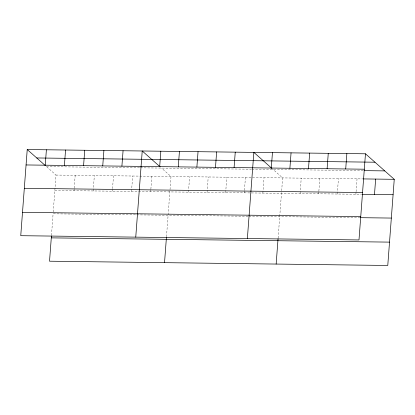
<?xml version="1.0" encoding="UTF-8"?>
<svg xmlns="http://www.w3.org/2000/svg" width="415" height="415" viewBox="0 0 415 415"><rect width="100%" height="100%" fill="white"/><g stroke="black" fill="none" stroke-linecap="round" stroke-linejoin="round"><path stroke-width="0.31" stroke-dasharray="2.08 1.56" d="M51.476 235.336L53.094 213.813L136.151 214.861M53.234 211.972L56.009 175.057L45.624 165.844M74.015 190.713L74.161 188.784M74.212 188.145L75.177 175.296M93.183 190.952L94.345 175.54M112.351 191.196L112.496 189.266M112.543 188.628L113.508 175.778M131.519 191.434L132.675 176.022M150.687 191.678L150.832 189.748M150.878 189.11L151.843 176.261M166.477 236.778L171.011 176.505L161.513 168.08M188.457 192.15L189.614 176.738M207.059 192.389L208.216 176.972M225.661 192.622L226.818 177.205M244.264 192.856L244.409 190.926M244.456 190.283L245.426 177.438M262.866 193.089L264.028 177.672M278.097 238.184L281.614 191.398M281.666 190.755L282.631 177.905L272.245 168.698M300.076 193.556L301.233 178.139M318.679 193.789L318.824 191.865M318.87 191.222L319.835 178.372M337.281 194.023L338.438 178.611M355.883 194.256L356.029 192.332M356.075 191.689L357.045 178.844M46.511 166.633L139.793 167.81M140.431 167.816L251.324 169.211M251.962 169.221L363.582 170.622M56.009 175.057L362.819 178.917M54.847 190.469L361.657 194.329M136.789 214.866L248.284 216.272M248.922 216.277L359.904 217.673"/><path stroke-width="0.62" d="M27.229 149.535L20.75 235.689L358.991 239.943L365.47 153.794L27.229 149.535L45.178 165.45M45.235 165.196L46.397 149.779M51.429 235.969L49.53 261.206L387.771 265.465L394.25 179.311L365.47 153.794M64.403 165.435L65.56 150.017M83.571 165.678L84.727 150.261M102.738 165.917L103.895 150.5M121.906 166.156L123.063 150.744M135.752 237.136L142.231 150.982L160.18 166.897M159.676 166.633L160.833 151.216M164.532 262.654L166.431 237.411M178.279 166.866L179.436 151.449M196.881 167.1L198.038 151.688M215.484 167.333L216.64 151.921M234.086 167.572L235.248 152.155M247.371 238.542L253.85 152.388L271.799 168.303M271.296 168.039L272.453 152.621M276.151 264.059L278.05 238.817M289.898 168.272L291.055 152.855M308.501 168.506L309.657 153.088M327.103 168.739L328.265 153.322M345.705 168.972L346.867 153.555M374.486 194.495L375.648 179.078M36.727 157.959L374.968 162.213M26.067 164.952L364.308 169.206M364.225 170.632L384.752 170.892M363.457 178.922L394.25 179.311M24.314 188.296L362.554 192.55M362.3 194.339L393.093 194.728M22.503 212.345L360.744 216.599M360.542 217.683L391.335 218.072M51.284 237.868L389.529 242.121"/></g></svg>
